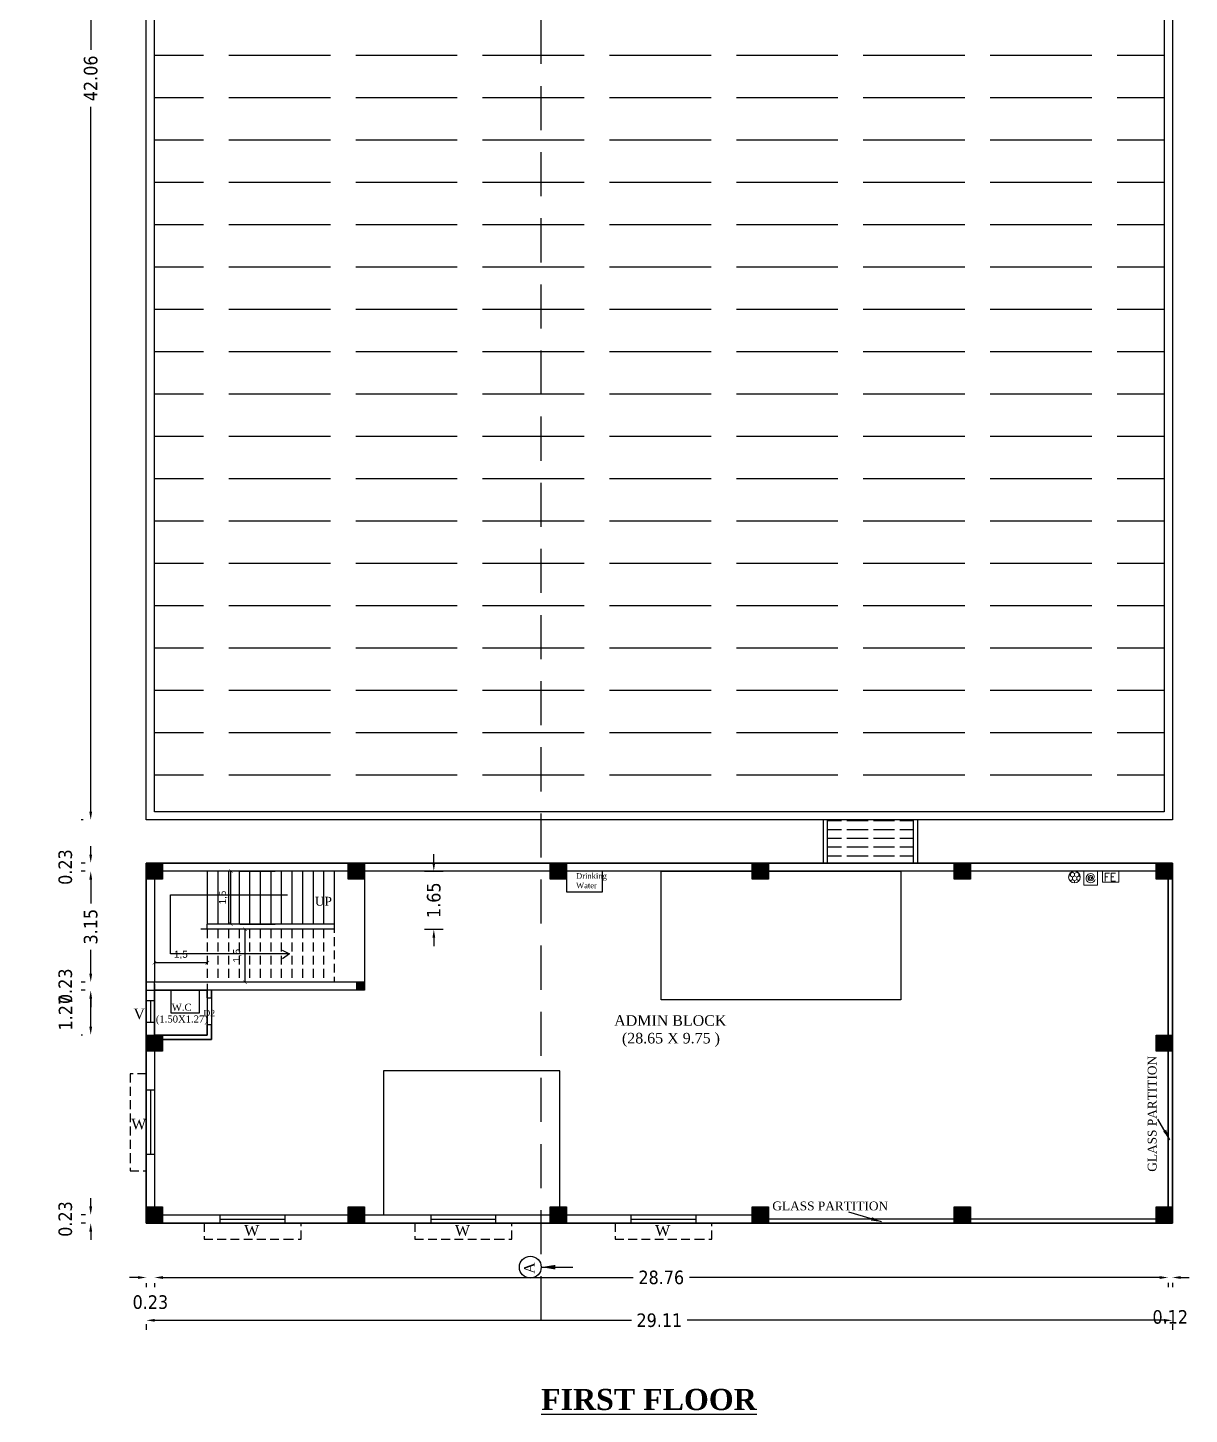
# Model space of a CAD drawing. Header units: metres. Extents: x 2063 to 2266, y 1708 to 2054.
# Drawn here: x 2177.32 to 2210.27, y 1794.07 to 1833.39 of the extents above; entities that cross this region are included whole.
import ezdxf

# ---------------------------------------------------------------- set-up
doc = ezdxf.new("R2010")
doc.units = ezdxf.units.M
doc.linetypes.add('HIDDEN', pattern=[0.375, 0.25, -0.125])
for name, color, linetype in [('BLK_1_COVERED_AREA', 140, 'Continuous'), ('BLK_1_FLR_0_WATER_CLOSET', 213, 'Continuous'), ('BLK_1_FLR_1_EXIT_WIDTH_DOOR', 2, 'Continuous'), ('BLK_1_FLR_1_REGULAR_ROOM_1', 4, 'Continuous'), ('BLK_1_FLR_1_ROOM_1_LIGHT_VENTILATION_1', 4, 'Continuous'), ('BLK_1_FLR_1_WASH', 60, 'Continuous'), ('TOILET_VENTILATION', 6, 'Continuous')]:
    doc.layers.add(name, color=color, linetype=linetype)
doc.layers.add('BLK_1_FLR_1_BLT_UP_AREA', color=45, linetype='Continuous', plot=False)
doc.styles.add('CODE', font='tahoma.ttf')
doc.styles.add('DIM', font='swissc.ttf')
doc.styles.add('ROMANS', font='times.ttf', dxfattribs={"height": 12})
doc.styles.add('Schedule', font='romans.shx')
doc.styles.get("Standard").update_dxf_attribs({"font": 'arial.ttf'})
doc.styles.add('TIMES NEW ROMAN', font='times.ttf')
doc.dimstyles.new('Din', dxfattribs={"dimscale": 0, "dimtxt": 0.25, "dimasz": 0.1, "dimexe": 0.15, "dimexo": 0.15, "dimgap": 0.03, "dimtad": 0, "dimzin": 0, "dimdsep": 46, "dimtxsty": 'DIM', "dimblk": 'ARCHTICK', "dimcen": 0.09, "dimdle": 0.15, "dimse1": 1, "dimse2": 1, "dimclrd": 256, "dimclre": 256, "dimclrt": 7, "dimadec": 0, "dimazin": 3, "dimtfac": 1, "dimtofl": 0, "dimtmove": 1, "dimatfit": 3, "dimfxl": 0, "dimtolj": 1, "dimtzin": 0, "dimarcsym": 0})
doc.dimstyles.new('ISO-25', dxfattribs={"dimtxt": 2.5, "dimasz": 2.5, "dimexe": 1.25, "dimexo": 0.625, "dimtad": 1, "dimtxsty": 'Standard', "dimcen": 2.5, "dimadec": 0, "dimazin": 0, "dimtfac": 1, "dimtmove": 0, "dimatfit": 3, "dimfxl": 0, "dimarcsym": 0})
doc.dimstyles.get("Standard").update_dxf_attribs({"dimtxt": 0.18, "dimasz": 0.18, "dimexe": 0.18, "dimexo": 0.0625, "dimgap": 0.09, "dimtad": 0, "dimtih": 1, "dimtoh": 1, "dimdec": 4, "dimzin": 0, "dimdsep": 46, "dimtxsty": 'Standard', "dimcen": 0.09, "dimadec": 0, "dimazin": 0, "dimtfac": 1, "dimtdec": 4, "dimtofl": 0, "dimtmove": 0, "dimatfit": 3, "dimfxl": 0, "dimtolj": 1, "dimtzin": 0, "dimarcsym": 0})

# ---------------------------------------------------------------- blocks, each defined once
blk = doc.blocks.new('_ArchTick')
at = {"color": 0, "linetype": 'ByBlock', "const_width": 0.15}
blk.add_lwpolyline([(-0.5, -0.5), (0.5, 0.5)], dxfattribs=at)
blk = doc.blocks.new('*D149')
at = {"color": 0, "lineweight": -2}
for p, q in [((2183.082, 1807.973), (2183.082, 1809.473)), ((2183.336, 1809.473), (2184.332, 1809.473)), ((2183.336, 1807.973), (2184.332, 1807.973))]:
    blk.add_line(p, q, dxfattribs=at)
at = {"layer": 'Defpoints', "color": 0}
for p in [(2182.711, 1809.473, 9.883), (2183.082, 1809.473), (2182.711, 1807.973, 9.883)]:
    blk.add_point(p, dxfattribs=at)
at = {"color": 0, "lineweight": -2, "xscale": 0.1, "yscale": 0.1, "zscale": 0.1}
for p, rotation in [((2183.082, 1809.473), 90), ((2183.082, 1807.973), 270)]:
    blk.add_blockref('_ArchTick', p, dxfattribs=dict(at, rotation=rotation))
at = {"color": 0, "insert": (2182.862, 1808.723), "char_height": 0.2, "attachment_point": 5, "rotation": 90}
blk.add_mtext('1,5', dxfattribs=at)
blk = doc.blocks.new('*D150')
at = {"color": 0, "lineweight": -2}
for p, q in [((2182.986, 1807.823), (2182.232, 1807.823)), ((2183.482, 1806.323), (2183.482, 1807.823)), ((2182.986, 1806.323), (2182.232, 1806.323))]:
    blk.add_line(p, q, dxfattribs=at)
at = {"layer": 'Defpoints', "color": 0}
for p in [(2183.482, 1807.823), (2183.611, 1807.823, 9.883), (2183.611, 1806.323, 9.883)]:
    blk.add_point(p, dxfattribs=at)
at = {"color": 0, "lineweight": -2, "xscale": 0.1, "yscale": 0.1, "zscale": 0.1}
for p, rotation in [((2183.482, 1807.823), 90), ((2183.482, 1806.323), 270)]:
    blk.add_blockref('_ArchTick', p, dxfattribs=dict(at, rotation=rotation))
at = {"color": 0, "insert": (2183.262, 1807.073), "char_height": 0.2, "attachment_point": 5, "rotation": 90}
blk.add_mtext('1,5', dxfattribs=at)
blk = doc.blocks.new('*D151')
at = {"color": 0, "lineweight": -2}
for p, q in [((2182.411, 1806.876), (2180.911, 1806.876)), ((2180.911, 1806.28), (2180.911, 1805.626)), ((2182.411, 1806.28), (2182.411, 1805.626))]:
    blk.add_line(p, q, dxfattribs=at)
at = {"layer": 'Defpoints', "color": 0}
for p in [(2180.911, 1806.905, 9.883), (2180.911, 1806.876), (2182.411, 1806.905, 9.883)]:
    blk.add_point(p, dxfattribs=at)
at = {"color": 0, "lineweight": -2, "xscale": 0.1, "yscale": 0.1, "zscale": 0.1, "rotation": 180}
blk.add_blockref('_ArchTick', (2180.911, 1806.876), dxfattribs=at)
at = {"color": 0, "lineweight": -2, "xscale": 0.1, "yscale": 0.1, "zscale": 0.1}
blk.add_blockref('_ArchTick', (2182.411, 1806.876), dxfattribs=at)
at = {"color": 0, "insert": (2181.661, 1807.096), "char_height": 0.2, "attachment_point": 5}
blk.add_mtext('1,5', dxfattribs=at)
blk = doc.blocks.new('A$C3F6E631D')
at = {"lineweight": 9}
for p, q in [((0, 0.885), (0.902, 0.885)), ((0, 0), (0, 0.885)), ((0.902, 0), (0, 0)), ((0.902, 0.885), (0.902, 0))]:
    blk.add_line(p, q, dxfattribs=at)
blk.add_circle((0.448, 0.466), 0.0817, dxfattribs=at)
for centre, radius, start, end in [((0.448, 0.447), 0.299, 321.4372, 253.2573), ((0.449, 0.447), 0.174, 329.12635, 222.29362), ((0.543, 0.517), 0.292, 219.90119, 298.52807), ((0.509, 0.459), 0.135, 195.99312, 311.1342)]:
    blk.add_arc(centre, radius, start, end, dxfattribs=at)
blk = doc.blocks.new('A$C453E5C48')
at = {"linetype": 'ByBlock', "lineweight": 9}
for p, q in [((0, 0.489), (0.639, 0.489)), ((0, 0.063), (0, 0.489)), ((0.639, 0.063), (0, 0.063)), ((0.639, 0.489), (0.639, 0.063))]:
    blk.add_line(p, q, dxfattribs=at)
at = {"lineweight": 9, "style": 'Schedule'}
blk.add_text('FE', height=0.3048, dxfattribs=at).set_placement((0.051, 0.103))
blk = doc.blocks.new('A$C57323508')
at = {"lineweight": 9}
for p, q in [((0, 0.372), (0.134, 0.372)), ((0.126, 0.097), (0.134, 0.097)), ((0.134, 0.647), (0.158, 0.647)), ((0.213, 0.509), (0.134, 0.647)), ((0.134, 0.372), (0.213, 0.509)), ((0.213, 0.234), (0.134, 0.372)), ((0.134, 0.097), (0.213, 0.234)), ((0.141, 0.084), (0.134, 0.097)), ((0.158, 0.647), (0.181, 0.687)), ((0.213, 0.509), (0.372, 0.509)), ((0.213, 0.234), (0.372, 0.234)), ((0.372, 0.509), (0.451, 0.647)), ((0.451, 0.372), (0.372, 0.509)), ((0.372, 0.234), (0.451, 0.372)), ((0.451, 0.097), (0.372, 0.234)), ((0.396, 0), (0.451, 0.097)), ((0.475, 0.647), (0.41, 0.759)), ((0.451, 0.372), (0.61, 0.372)), ((0.451, 0.097), (0.61, 0.097)), ((0.475, 0.647), (0.634, 0.647)), ((0.689, 0.509), (0.61, 0.647)), ((0.61, 0.372), (0.689, 0.509)), ((0.689, 0.234), (0.61, 0.372)), ((0.61, 0.097), (0.689, 0.234)), ((0.618, 0.084), (0.61, 0.097)), ((0.634, 0.647), (0.648, 0.671)), ((0.689, 0.509), (0.737, 0.509)), ((0.689, 0.234), (0.73, 0.234))]:
    blk.add_line(p, q, dxfattribs=at)
blk.add_circle((0.38, 0.38), 0.38, dxfattribs=at)
blk = doc.blocks.new('A$C4F610507')
blk.add_lwpolyline([(1.13, 0.03), (4.11, 0.03), (4.11, 1.74), (1.13, 1.74)], close=True)
blk = doc.blocks.new('*D88')
for p, q in [((2179.104, 1799.963), (2179.104, 1800.203)), ((2179.104, 1799.253), (2179.104, 1799.013))]:
    blk.add_line(p, q)
at = {"lineweight": -2}
for p, q in [((2178.958, 1799.723), (2178.836, 1799.723)), ((2178.958, 1799.493), (2178.836, 1799.493))]:
    blk.add_line(p, q, dxfattribs=at)
for points in [[(2179.064, 1799.963), (2179.144, 1799.963), (2179.104, 1799.723)], [(2179.064, 1799.253), (2179.144, 1799.253), (2179.104, 1799.493)]]:
    blk.add_solid(points)
at = {"layer": 'Defpoints', "color": 0}
for p in [(2179.104, 1799.723), (2181.141, 1799.723, -9.883), (2181.141, 1799.493, -9.883)]:
    blk.add_point(p, dxfattribs=at)
at = {"insert": (2178.384, 1799.608), "char_height": 0.384, "attachment_point": 5, "rotation": 90, "style": 'CODE'}
blk.add_mtext('\\A1;0.23', dxfattribs=at)
blk = doc.blocks.new('*D89')
at = {"lineweight": -2}
for p, q in [((2178.946, 1806.093), (2178.836, 1806.093)), ((2178.866, 1804.823), (2178.836, 1804.823))]:
    blk.add_line(p, q, dxfattribs=at)
blk.add_line((2179.104, 1805.063), (2179.104, 1805.853))
for points in [[(2179.064, 1805.853), (2179.144, 1805.853), (2179.104, 1806.093)], [(2179.064, 1805.063), (2179.144, 1805.063), (2179.104, 1804.823)]]:
    blk.add_solid(points)
at = {"layer": 'Defpoints', "color": 0}
for p in [(2179.104, 1806.093), (2180.911, 1806.093, -9.883), (2180.911, 1804.823, -36.409)]:
    blk.add_point(p, dxfattribs=at)
at = {"insert": (2178.388, 1805.458), "char_height": 0.384, "attachment_point": 5, "rotation": 90, "style": 'CODE'}
blk.add_mtext('\\A1;1.27', dxfattribs=at)
blk = doc.blocks.new('*D90')
for p, q in [((2179.104, 1806.563), (2179.104, 1806.803)), ((2179.104, 1805.853), (2179.104, 1805.613))]:
    blk.add_line(p, q)
at = {"lineweight": -2}
for p, q in [((2178.946, 1806.323), (2178.836, 1806.323)), ((2178.946, 1806.093), (2178.836, 1806.093))]:
    blk.add_line(p, q, dxfattribs=at)
for points in [[(2179.064, 1806.563), (2179.144, 1806.563), (2179.104, 1806.323)], [(2179.064, 1805.853), (2179.144, 1805.853), (2179.104, 1806.093)]]:
    blk.add_solid(points)
at = {"layer": 'Defpoints', "color": 0}
for p in [(2179.104, 1806.323), (2180.911, 1806.323, -9.883), (2180.911, 1806.093, -9.883)]:
    blk.add_point(p, dxfattribs=at)
at = {"insert": (2178.384, 1806.208), "char_height": 0.384, "attachment_point": 5, "rotation": 90, "style": 'CODE'}
blk.add_mtext('\\A1;0.23', dxfattribs=at)
blk = doc.blocks.new('*D91')
at = {"lineweight": -2}
for p, q in [((2178.946, 1809.473), (2178.836, 1809.473)), ((2178.946, 1806.323), (2178.836, 1806.323))]:
    blk.add_line(p, q, dxfattribs=at)
for p, q in [((2179.104, 1809.233), (2179.104, 1808.552)), ((2179.104, 1806.563), (2179.104, 1807.244))]:
    blk.add_line(p, q)
for points in [[(2179.064, 1809.233), (2179.144, 1809.233), (2179.104, 1809.473)], [(2179.064, 1806.563), (2179.144, 1806.563), (2179.104, 1806.323)]]:
    blk.add_solid(points)
at = {"layer": 'Defpoints', "color": 0}
for p in [(2179.104, 1809.473), (2180.911, 1809.473, -9.883), (2180.911, 1806.323, -9.883)]:
    blk.add_point(p, dxfattribs=at)
at = {"insert": (2179.104, 1807.898), "char_height": 0.384, "attachment_point": 5, "rotation": 90, "style": 'CODE'}
blk.add_mtext('\\A1;3.15', dxfattribs=at)
blk = doc.blocks.new('*D92')
for p, q in [((2179.104, 1809.943), (2179.104, 1810.183)), ((2179.104, 1809.233), (2179.104, 1808.993))]:
    blk.add_line(p, q)
at = {"lineweight": -2}
for p, q in [((2178.946, 1809.703), (2178.836, 1809.703)), ((2178.946, 1809.473), (2178.836, 1809.473))]:
    blk.add_line(p, q, dxfattribs=at)
for points in [[(2179.064, 1809.943), (2179.144, 1809.943), (2179.104, 1809.703)], [(2179.064, 1809.233), (2179.144, 1809.233), (2179.104, 1809.473)]]:
    blk.add_solid(points)
at = {"layer": 'Defpoints', "color": 0}
for p in [(2179.104, 1809.703), (2180.911, 1809.703, -9.883), (2180.911, 1809.473, -9.883)]:
    blk.add_point(p, dxfattribs=at)
at = {"insert": (2178.384, 1809.588), "char_height": 0.384, "attachment_point": 5, "rotation": 90, "style": 'CODE'}
blk.add_mtext('\\A1;0.23', dxfattribs=at)
blk = doc.blocks.new('*D93')
at = {"lineweight": -2}
for p, q in [((2178.886, 1852.983), (2178.836, 1852.983)), ((2178.892, 1810.923), (2178.836, 1810.923))]:
    blk.add_line(p, q, dxfattribs=at)
for p, q in [((2179.104, 1852.743), (2179.104, 1832.764)), ((2179.104, 1811.163), (2179.104, 1831.142))]:
    blk.add_line(p, q)
for points in [[(2179.064, 1852.743), (2179.144, 1852.743), (2179.104, 1852.983)], [(2179.064, 1811.163), (2179.144, 1811.163), (2179.104, 1810.923)]]:
    blk.add_solid(points)
at = {"layer": 'Defpoints', "color": 0}
for p in [(2179.104, 1852.983), (2180.681, 1852.983, -19.765), (2180.911, 1810.923, -19.765)]:
    blk.add_point(p, dxfattribs=at)
at = {"insert": (2179.104, 1831.953), "char_height": 0.384, "attachment_point": 5, "rotation": 90, "style": 'CODE'}
blk.add_mtext('\\A1;42.06', dxfattribs=at)
blk = doc.blocks.new('*D95')
for p, q in [((2180.441, 1797.949), (2180.201, 1797.949)), ((2181.151, 1797.949), (2181.391, 1797.949))]:
    blk.add_line(p, q)
at = {"lineweight": -2}
for p, q in [((2180.681, 1797.789), (2180.681, 1797.68)), ((2180.911, 1797.789), (2180.911, 1797.68))]:
    blk.add_line(p, q, dxfattribs=at)
for points in [[(2180.441, 1797.989), (2180.441, 1797.909), (2180.681, 1797.949)], [(2181.151, 1797.989), (2181.151, 1797.909), (2180.911, 1797.949)]]:
    blk.add_solid(points)
at = {"layer": 'Defpoints', "color": 0}
for p in [(2180.681, 1799.723, -9.883), (2180.911, 1799.723, -9.883), (2180.911, 1797.949)]:
    blk.add_point(p, dxfattribs=at)
at = {"insert": (2180.796, 1797.249), "char_height": 0.384, "attachment_point": 5, "style": 'CODE'}
blk.add_mtext('\\A1;0.23', dxfattribs=at)
blk = doc.blocks.new('*D96')
at = {"lineweight": -2}
for p, q in [((2180.911, 1797.789), (2180.911, 1797.68)), ((2209.671, 1797.8), (2209.671, 1797.68))]:
    blk.add_line(p, q, dxfattribs=at)
for p, q in [((2181.151, 1797.949), (2194.49, 1797.949)), ((2209.431, 1797.949), (2196.093, 1797.949))]:
    blk.add_line(p, q)
for points in [[(2181.151, 1797.989), (2181.151, 1797.909), (2180.911, 1797.949)], [(2209.431, 1797.989), (2209.431, 1797.909), (2209.671, 1797.949)]]:
    blk.add_solid(points)
at = {"layer": 'Defpoints', "color": 0}
for p in [(2209.671, 1799.953, -9.883), (2180.911, 1799.723, -9.883), (2209.671, 1797.949)]:
    blk.add_point(p, dxfattribs=at)
at = {"insert": (2195.291, 1797.949), "char_height": 0.384, "attachment_point": 5, "style": 'CODE'}
blk.add_mtext('\\A1;28.76', dxfattribs=at)
blk = doc.blocks.new('*D97')
for p, q in [((2209.431, 1797.949), (2209.191, 1797.949)), ((2210.031, 1797.949), (2210.271, 1797.949))]:
    blk.add_line(p, q)
at = {"lineweight": -2}
for p, q in [((2209.671, 1797.8), (2209.671, 1797.68)), ((2209.791, 1797.8), (2209.791, 1797.68))]:
    blk.add_line(p, q, dxfattribs=at)
for points in [[(2209.431, 1797.989), (2209.431, 1797.909), (2209.671, 1797.949)], [(2210.031, 1797.989), (2210.031, 1797.909), (2209.791, 1797.949)]]:
    blk.add_solid(points)
at = {"layer": 'Defpoints', "color": 0}
for p in [(2209.671, 1799.953, -9.883), (2209.791, 1799.953, -9.883), (2209.791, 1797.949)]:
    blk.add_point(p, dxfattribs=at)
at = {"insert": (2209.731, 1796.828), "char_height": 0.384, "attachment_point": 5, "style": 'CODE'}
blk.add_mtext('\\A1;0.12', dxfattribs=at)
blk = doc.blocks.new('*D98')
at = {"lineweight": -2}
for p, q in [((2180.681, 1796.624), (2180.681, 1796.466)), ((2209.791, 1796.624), (2209.791, 1796.466))]:
    blk.add_line(p, q, dxfattribs=at)
for p, q in [((2180.921, 1796.735), (2194.447, 1796.735)), ((2209.551, 1796.735), (2196.026, 1796.735))]:
    blk.add_line(p, q)
for points in [[(2180.921, 1796.775), (2180.921, 1796.695), (2180.681, 1796.735)], [(2209.551, 1796.775), (2209.551, 1796.695), (2209.791, 1796.735)]]:
    blk.add_solid(points)
at = {"layer": 'Defpoints', "color": 0}
for p in [(2180.681, 1799.493, -9.883), (2209.791, 1799.493, -9.883), (2209.791, 1796.735)]:
    blk.add_point(p, dxfattribs=at)
at = {"insert": (2195.236, 1796.735), "char_height": 0.384, "attachment_point": 5, "style": 'CODE'}
blk.add_mtext('\\A1;29.11', dxfattribs=at)
blk = doc.blocks.new('*D274')
at = {"layer": 'BLK_1_FLR_1_EXIT_WIDTH_DOOR'}
for p, q in [((2188.838, 1809.713), (2188.838, 1809.953)), ((2188.838, 1807.583), (2188.838, 1807.343))]:
    blk.add_line(p, q, dxfattribs=at)
at = {"layer": 'BLK_1_FLR_1_EXIT_WIDTH_DOOR', "lineweight": -2}
for p, q in [((2188.569, 1809.473), (2189.107, 1809.473)), ((2188.569, 1807.823), (2189.107, 1807.823))]:
    blk.add_line(p, q, dxfattribs=at)
at = {"layer": 'BLK_1_FLR_1_EXIT_WIDTH_DOOR'}
for points in [[(2188.798, 1809.713), (2188.878, 1809.713), (2188.838, 1809.473)], [(2188.798, 1807.583), (2188.878, 1807.583), (2188.838, 1807.823)]]:
    blk.add_solid(points, dxfattribs=at)
at = {"layer": 'Defpoints', "color": 0}
for p in [(2186.011, 1809.473), (2188.838, 1809.473), (2186.011, 1807.823)]:
    blk.add_point(p, dxfattribs=at)
at = {"layer": 'BLK_1_FLR_1_EXIT_WIDTH_DOOR', "insert": (2188.838, 1808.648), "char_height": 0.384, "attachment_point": 5, "rotation": 90, "style": 'CODE'}
blk.add_mtext('\\A1;1.65', dxfattribs=at)

msp = doc.modelspace()

# ---------------------------------------------------------------- hatches: boundary and pattern name
h = msp.add_hatch()
h.set_pattern_fill('ACAD_ISO02W100', color=256, scale=0.24, angle=180)
h.set_pattern_definition([(180, (-2609.2978, -754.6024), (-7e-11, -1.2), [2.88, -0.72])])
h.paths.add_polyline_path([(2180.911, 1811.153), (2209.561, 1811.153), (2209.561, 1852.753), (2180.911, 1852.753)])
h = msp.add_hatch()
h.set_pattern_fill('ACAD_ISO02W100', color=256, scale=0.05, angle=180)
h.set_pattern_definition([(180, (-2590.5911, -754.60238), (-1e-11, -0.25), [0.6, -0.15])])
h.paths.add_polyline_path([(2202.441, 1810.923), (2200.001, 1810.923), (2200.001, 1809.703), (2202.441, 1809.703)])
h = msp.add_hatch(color=256)
h.dxf.hatch_style = 1
h.paths.add_polyline_path([(2181.141, 1809.243), (2181.141, 1809.703), (2180.681, 1809.703), (2180.681, 1809.243)])
h = msp.add_hatch(color=256)
h.dxf.hatch_style = 1
h.paths.add_polyline_path([(2186.872, 1809.243), (2186.872, 1809.703), (2186.412, 1809.703), (2186.412, 1809.243)])
h = msp.add_hatch(color=256)
h.dxf.hatch_style = 1
h.paths.add_polyline_path([(2192.603, 1809.243), (2192.603, 1809.703), (2192.143, 1809.703), (2192.143, 1809.243)])
h = msp.add_hatch(color=256)
h.dxf.hatch_style = 1
h.paths.add_polyline_path([(2198.334, 1809.243), (2198.334, 1809.703), (2197.874, 1809.703), (2197.874, 1809.243)])
h = msp.add_hatch(color=256)
h.dxf.hatch_style = 1
h.paths.add_polyline_path([(2204.065, 1809.243), (2204.065, 1809.703), (2203.605, 1809.703), (2203.605, 1809.243)])
h = msp.add_hatch(color=256)
h.dxf.hatch_style = 1
h.paths.add_polyline_path([(2209.791, 1809.243), (2209.791, 1809.703), (2209.331, 1809.703), (2209.331, 1809.243)])
at = {"linetype": 'HIDDEN'}
h = msp.add_hatch(color=256, dxfattribs=at)
h.dxf.hatch_style = 1
h.paths.add_polyline_path([(2186.872, 1806.323), (2186.642, 1806.323), (2186.642, 1806.093), (2186.872, 1806.093)])
h = msp.add_hatch(color=256)
h.dxf.hatch_style = 1
h.paths.add_polyline_path([(2181.141, 1804.363), (2181.141, 1804.823), (2180.681, 1804.823), (2180.681, 1804.363)])
h = msp.add_hatch(color=256)
h.dxf.hatch_style = 1
h.paths.add_polyline_path([(2209.791, 1804.363), (2209.791, 1804.823), (2209.331, 1804.823), (2209.331, 1804.363)])
h = msp.add_hatch(color=256)
h.dxf.hatch_style = 1
h.paths.add_polyline_path([(2181.141, 1799.493), (2181.141, 1799.953), (2180.681, 1799.953), (2180.681, 1799.493)])
h = msp.add_hatch(color=256)
h.dxf.hatch_style = 1
h.paths.add_polyline_path([(2186.872, 1799.493), (2186.872, 1799.953), (2186.412, 1799.953), (2186.412, 1799.493)])
h = msp.add_hatch(color=256)
h.dxf.hatch_style = 1
h.paths.add_polyline_path([(2192.603, 1799.493), (2192.603, 1799.953), (2192.143, 1799.953), (2192.143, 1799.493)])
h = msp.add_hatch(color=256)
h.dxf.hatch_style = 1
h.paths.add_polyline_path([(2198.334, 1799.493), (2198.334, 1799.953), (2197.874, 1799.953), (2197.874, 1799.493)])
h = msp.add_hatch(color=256)
h.dxf.hatch_style = 1
h.paths.add_polyline_path([(2204.065, 1799.493), (2204.065, 1799.953), (2203.605, 1799.953), (2203.605, 1799.493)])
h = msp.add_hatch(color=256)
h.dxf.hatch_style = 1
h.paths.add_polyline_path([(2209.791, 1799.493), (2209.791, 1799.953), (2209.331, 1799.953), (2209.331, 1799.493)])

# ---------------------------------------------------------------- linework, layer by layer
at = {"linetype": 'HIDDEN', "ltscale": 5}
msp.add_line((2191.886, 1796.735, 9.883), (2191.886, 1856.255, -19.402), dxfattribs=at)
for p, q in [((2199.881, 1810.923, -19.765), (2199.881, 1809.703, -19.765)), ((2200.001, 1810.923, -19.765), (2200.001, 1809.703, -19.765)), ((2202.441, 1810.923, -19.765), (2202.441, 1809.703, -19.765)), ((2202.561, 1810.923, -19.765), (2202.561, 1809.703, -19.765)), ((2209.671, 1809.473), (2180.911, 1809.473)), ((2180.911, 1809.473), (2180.911, 1806.323)), ((2182.411, 1809.473), (2182.411, 1807.973)), ((2182.711, 1809.473), (2182.711, 1807.973)), ((2183.011, 1809.473), (2183.011, 1807.973)), ((2183.311, 1809.473), (2183.311, 1807.973)), ((2183.611, 1809.473), (2183.611, 1807.973)), ((2183.911, 1809.473), (2183.911, 1807.973)), ((2184.211, 1809.473), (2184.211, 1807.973)), ((2184.511, 1809.473), (2184.511, 1807.973)), ((2184.811, 1809.473), (2184.811, 1807.973)), ((2185.111, 1809.473), (2185.111, 1807.973)), ((2185.411, 1809.473), (2185.411, 1807.973)), ((2185.711, 1809.473), (2185.711, 1807.973)), ((2186.011, 1809.473), (2186.011, 1807.973)), ((2209.671, 1809.473), (2209.671, 1799.613)), ((2186.011, 1807.973), (2182.411, 1807.973)), ((2182.411, 1807.823), (2182.411, 1807.973)), ((2186.011, 1807.823), (2182.411, 1807.823)), ((2186.872, 1806.323), (2180.911, 1806.323)), ((2186.872, 1806.093), (2180.911, 1806.093)), ((2180.911, 1806.093), (2180.911, 1799.723)), ((2182.411, 1805.883, -4.386), (2182.411, 1806.093)), ((2182.411, 1805.883, -7.56), (2182.531, 1805.883, -7.56)), ((2182.531, 1805.883, -2.726), (2182.531, 1806.093)), ((2180.796, 1805.803), (2180.796, 1805.193)), ((2182.411, 1804.823, -26.527), (2182.411, 1805.123, -20.264)), ((2182.411, 1805.123, -7.56), (2182.531, 1805.123, -7.56)), ((2182.531, 1804.703, -18.043), (2182.531, 1805.123, -12.593)), ((2180.911, 1804.823, -26.527), (2182.411, 1804.823, -26.527)), ((2180.911, 1804.703, -26.527), (2182.531, 1804.703, -26.527)), ((2180.796, 1803.267), (2180.796, 1801.437)), ((2180.911, 1799.723), (2198.324, 1799.723)), ((2182.78, 1799.608), (2184.61, 1799.608)), ((2188.759, 1799.608), (2190.589, 1799.608)), ((2194.44, 1799.608), (2196.27, 1799.608)), ((2198.334, 1799.613), (2209.671, 1799.613))]:
    msp.add_line(p, q)
at = {"linetype": 'HIDDEN'}
for p, q in [((2182.411, 1807.823), (2182.411, 1806.323)), ((2182.711, 1807.823), (2182.711, 1806.323)), ((2183.011, 1807.823), (2183.011, 1806.323)), ((2183.311, 1807.823), (2183.311, 1806.323)), ((2183.611, 1807.823), (2183.611, 1806.323)), ((2183.911, 1807.823), (2183.911, 1806.323)), ((2184.211, 1807.823), (2184.211, 1806.323)), ((2184.511, 1807.823), (2184.511, 1806.323)), ((2184.811, 1807.823), (2184.811, 1806.323)), ((2185.111, 1807.823), (2185.111, 1806.323)), ((2185.411, 1807.823), (2185.411, 1806.323)), ((2185.711, 1807.823), (2185.711, 1806.323)), ((2186.011, 1807.973), (2186.011, 1806.323)), ((2186.642, 1806.323, -16.644), (2186.642, 1806.093, -16.644)), ((2186.872, 1806.323, -16.644), (2186.872, 1806.093, -16.644))]:
    msp.add_line(p, q, dxfattribs=at)
for points, elevation in [([(2180.681, 1810.923), (2180.681, 1852.983), (2209.791, 1852.983), (2209.791, 1810.923)], -9.883), ([(2180.911, 1811.153), (2180.911, 1852.753), (2209.561, 1852.753), (2209.561, 1811.153)], -9.883), ([(2186.412, 1809.243), (2186.412, 1809.703), (2186.872, 1809.703), (2186.872, 1809.243)], -16.644), ([(2186.412, 1809.243), (2186.412, 1809.703), (2186.872, 1809.703), (2186.872, 1809.243)], -16.644), ([(2186.412, 1809.703), (2186.872, 1809.703), (2186.872, 1809.243), (2186.412, 1809.243)], -16.644), ([(2192.143, 1809.243), (2192.143, 1809.703), (2192.603, 1809.703), (2192.603, 1809.243)], -6.762), ([(2192.143, 1809.243), (2192.143, 1809.703), (2192.603, 1809.703), (2192.603, 1809.243)], -6.762), ([(2192.143, 1809.703), (2192.603, 1809.703), (2192.603, 1809.243), (2192.143, 1809.243)], -6.762), ([(2180.681, 1804.363), (2180.681, 1804.823), (2181.141, 1804.823), (2181.141, 1804.363)], -26.527), ([(2180.681, 1804.363), (2180.681, 1804.823), (2181.141, 1804.823), (2181.141, 1804.363)], -26.527), ([(2180.681, 1804.823), (2181.141, 1804.823), (2181.141, 1804.363), (2180.681, 1804.363)], -26.527), ([(2186.412, 1799.493), (2186.412, 1799.953), (2186.872, 1799.953), (2186.872, 1799.493)], -16.644), ([(2186.412, 1799.493), (2186.412, 1799.953), (2186.872, 1799.953), (2186.872, 1799.493)], -16.644), ([(2186.412, 1799.953), (2186.872, 1799.953), (2186.872, 1799.493), (2186.412, 1799.493)], -16.644), ([(2192.143, 1799.493), (2192.143, 1799.953), (2192.603, 1799.953), (2192.603, 1799.493)], -6.762), ([(2192.143, 1799.493), (2192.143, 1799.953), (2192.603, 1799.953), (2192.603, 1799.493)], -6.762), ([(2192.143, 1799.953), (2192.603, 1799.953), (2192.603, 1799.493), (2192.143, 1799.493)], -6.762)]:
    msp.add_lwpolyline(points, close=True, dxfattribs=dict(elevation=elevation))
for points in [[(2180.681, 1809.243), (2180.681, 1809.703), (2181.141, 1809.703), (2181.141, 1809.243)], [(2180.681, 1809.243), (2180.681, 1809.703), (2181.141, 1809.703), (2181.141, 1809.243)], [(2180.681, 1809.703), (2181.141, 1809.703), (2181.141, 1809.243), (2180.681, 1809.243)], [(2197.874, 1809.243), (2197.874, 1809.703), (2198.334, 1809.703), (2198.334, 1809.243)], [(2197.874, 1809.243), (2197.874, 1809.703), (2198.334, 1809.703), (2198.334, 1809.243)], [(2197.874, 1809.703), (2198.334, 1809.703), (2198.334, 1809.243), (2197.874, 1809.243)], [(2203.605, 1809.243), (2203.605, 1809.703), (2204.065, 1809.703), (2204.065, 1809.243)], [(2203.605, 1809.243), (2203.605, 1809.703), (2204.065, 1809.703), (2204.065, 1809.243)], [(2203.605, 1809.703), (2204.065, 1809.703), (2204.065, 1809.243), (2203.605, 1809.243)], [(2209.331, 1809.243), (2209.331, 1809.703), (2209.791, 1809.703), (2209.791, 1809.243)], [(2209.331, 1809.243), (2209.331, 1809.703), (2209.791, 1809.703), (2209.791, 1809.243)], [(2209.331, 1809.703), (2209.791, 1809.703), (2209.791, 1809.243), (2209.331, 1809.243)], [(2180.911, 1806.323), (2180.681, 1806.323), (2180.681, 1806.093), (2180.911, 1806.093)], [(2209.331, 1804.363), (2209.331, 1804.823), (2209.791, 1804.823), (2209.791, 1804.363)], [(2209.331, 1804.363), (2209.331, 1804.823), (2209.791, 1804.823), (2209.791, 1804.363)], [(2209.331, 1804.823), (2209.791, 1804.823), (2209.791, 1804.363), (2209.331, 1804.363)], [(2180.911, 1801.437), (2180.681, 1801.437), (2180.681, 1803.267), (2180.911, 1803.267)], [(2180.681, 1799.493), (2180.681, 1799.953), (2181.141, 1799.953), (2181.141, 1799.493)], [(2180.681, 1799.493), (2180.681, 1799.953), (2181.141, 1799.953), (2181.141, 1799.493)], [(2180.681, 1799.953), (2181.141, 1799.953), (2181.141, 1799.493), (2180.681, 1799.493)], [(2197.874, 1799.493), (2197.874, 1799.953), (2198.334, 1799.953), (2198.334, 1799.493)], [(2197.874, 1799.493), (2197.874, 1799.953), (2198.334, 1799.953), (2198.334, 1799.493)], [(2197.874, 1799.953), (2198.334, 1799.953), (2198.334, 1799.493), (2197.874, 1799.493)], [(2203.605, 1799.493), (2203.605, 1799.953), (2204.065, 1799.953), (2204.065, 1799.493)], [(2203.605, 1799.493), (2203.605, 1799.953), (2204.065, 1799.953), (2204.065, 1799.493)], [(2203.605, 1799.953), (2204.065, 1799.953), (2204.065, 1799.493), (2203.605, 1799.493)], [(2209.331, 1799.493), (2209.331, 1799.953), (2209.791, 1799.953), (2209.791, 1799.493)], [(2209.331, 1799.493), (2209.331, 1799.953), (2209.791, 1799.953), (2209.791, 1799.493)], [(2209.331, 1799.953), (2209.791, 1799.953), (2209.791, 1799.493), (2209.331, 1799.493)], [(2184.61, 1799.723), (2184.61, 1799.493), (2182.78, 1799.493), (2182.78, 1799.723)], [(2190.589, 1799.723), (2190.589, 1799.493), (2188.759, 1799.493), (2188.759, 1799.723)], [(2196.27, 1799.723), (2196.27, 1799.493), (2194.44, 1799.493), (2194.44, 1799.723)]]:
    msp.add_lwpolyline(points, close=True)
at = {"elevation": -9.883}
for points in [[(2184.741, 1807.126), (2181.371, 1807.126), (2181.371, 1808.801), (2184.683, 1808.801)], [(2184.534, 1807.235), (2184.741, 1807.126), (2184.548, 1806.985)]]:
    msp.add_lwpolyline(points, dxfattribs=at)
for points in [[(2180.681, 1805.803), (2180.911, 1805.803)], [(2180.681, 1805.193), (2180.911, 1805.193)], [(2209.331, 1799.723), (2209.561, 1799.723), (2209.561, 1799.953)], [(2203.605, 1799.723), (2204.065, 1799.723)]]:
    msp.add_lwpolyline(points)
at = {"linetype": 'HIDDEN'}
for points in [[(2180.681, 1803.267), (2180.681, 1803.727), (2180.221, 1803.727), (2180.221, 1801.437), (2180.221, 1800.977), (2180.681, 1800.977), (2180.681, 1801.437)], [(2182.78, 1799.493), (2182.32, 1799.493), (2182.32, 1799.033), (2184.61, 1799.033), (2185.07, 1799.033), (2185.07, 1799.493), (2184.61, 1799.493)], [(2188.759, 1799.493), (2188.299, 1799.493), (2188.299, 1799.033), (2190.589, 1799.033), (2191.049, 1799.033), (2191.049, 1799.493), (2190.589, 1799.493)], [(2194.44, 1799.493), (2193.98, 1799.493), (2193.98, 1799.033), (2196.27, 1799.033), (2196.73, 1799.033), (2196.73, 1799.493), (2196.27, 1799.493)]]:
    msp.add_lwpolyline(points, dxfattribs=at)
msp.add_circle((2191.576, 1798.242, -19.765), 0.309)
at = {"layer": 'BLK_1_COVERED_AREA', "color": 140, "ltscale": 0.3}
msp.add_lwpolyline([(2180.681, 1809.703), (2209.791, 1809.703), (2209.791, 1799.493), (2180.681, 1799.493)], close=True, dxfattribs=at)
at = {"layer": 'BLK_1_FLR_0_WATER_CLOSET', "color": 213}
msp.add_lwpolyline([(2180.911, 1806.093), (2182.411, 1806.093), (2182.411, 1804.823), (2180.911, 1804.823)], close=True, dxfattribs=at)
at = {"layer": 'BLK_1_FLR_1_BLT_UP_AREA', "color": 45, "lineweight": -2}
msp.add_lwpolyline([(2180.681, 1809.703), (2180.681, 1799.493), (2209.791, 1799.493), (2209.791, 1809.703)], close=True, dxfattribs=at)
at = {"layer": 'BLK_1_FLR_1_REGULAR_ROOM_1', "color": 4, "elevation": -26.527}
msp.add_lwpolyline([(2180.911, 1804.703), (2180.911, 1799.723), (2198.334, 1799.723), (2198.334, 1799.613), (2209.671, 1799.613), (2209.671, 1809.473), (2186.872, 1809.473), (2186.872, 1806.093), (2182.531, 1806.093), (2182.531, 1804.703)], close=True, dxfattribs=at)
at = {"layer": 'BLK_1_FLR_1_ROOM_1_LIGHT_VENTILATION_1', "color": 4}
for points in [[(2195.291, 1809.473), (2202.092, 1809.473), (2202.092, 1805.827), (2195.291, 1805.827)], [(2187.414, 1799.723), (2192.416, 1799.723), (2192.416, 1803.814), (2187.414, 1803.814)]]:
    msp.add_lwpolyline(points, close=True, dxfattribs=at)
at = {"layer": 'BLK_1_FLR_1_WASH', "color": 60}
msp.add_lwpolyline([(2181.386, 1806.093), (2182.179, 1806.093), (2182.179, 1805.443), (2181.386, 1805.443)], close=True, dxfattribs=at)
at = {"layer": 'TOILET_VENTILATION', "color": 6}
msp.add_lwpolyline([(2180.911, 1806.093), (2182.411, 1806.093), (2182.411, 1804.823), (2180.911, 1804.823)], close=True, dxfattribs=at)

# ---------------------------------------------------------------- block references
at = {"xscale": 0.3407394036792299, "yscale": 0.3407394036792299, "zscale": 0.3407394036792299}
msp.add_blockref('A$C4F610507', (2192.219, 1808.879, -6.762), dxfattribs=at)
at = {"linetype": 'ByBlock', "xscale": 0.4365898430670219, "yscale": 0.4365898430670219, "zscale": 0.4365898430670219, "rotation": 90}
for name, p in [('A$C57323508', (2207.18, 1809.138)), ('A$C3F6E631D', (2207.67, 1809.079, -0.091))]:
    msp.add_blockref(name, p, dxfattribs=at)
at = {"linetype": 'ByBlock', "xscale": 0.7276497384450366, "yscale": 0.7276497384450366, "zscale": 0.7276497384450366}
msp.add_blockref('A$C453E5C48', (2207.807, 1809.117), dxfattribs=at)

# ---------------------------------------------------------------- texts
at = {"attachment_point": 1, "style": 'TIMES NEW ROMAN'}
for s, width, gutter_width, heights, insert, char_height in [('Drinking \\PWater', 0.3189, 1.496, [0], (2192.873, 1809.416, -6.762), 0.1604), ('UP', 0.50877, 1, [0], (2185.464, 1808.744), 0.25), ('V', 0.55777, 1, [0], (2180.317, 1805.576, -9.883), 0.3), ('{\\W8.108981; }W.C\\P{\\W2.122653; }(1.50X1.27)', 1.73275, 1, [0.688], (2180.791, 1805.713, -9.883), 0.2), ('D2', 0.50877, 1, [0], (2182.3, 1805.538, -17.442), 0.18), ('{\\W5.156905; }ADMIN BLOCK\\P{\\W7.101241; }(28.65 X 9.75 )', 4.25552, 1, [0], (2193.37, 1805.387, -9.883), 0.3), ('W', 0.55777, 1, [0], (2180.254, 1802.451, 26.527), 0.3), ('{\\W1.881942; }GLASS PARTITION', 3.53877, 1, [0], (2198.265, 1800.104, -9.883), 0.25), ('W', 0.55777, 1, [0], (2183.457, 1799.435, 26.527), 0.3), ('W', 0.55777, 1, [0], (2189.436, 1799.435, 26.527), 0.3), ('W', 0.55777, 1, [0], (2195.117, 1799.435, 26.527), 0.3), ('{\\fTimes New Roman|b1|i0|c0|p18;\\W1.97931;\\L \\W1;FIRST FLOOR}', 6.86047, 1, [0], (2191.433, 1794.791), 0.6)]:
    msp.add_mtext_dynamic_manual_height_columns(s, width=width, gutter_width=gutter_width, heights=heights, dxfattribs=dict(at, insert=insert, char_height=char_height))
at = {"rotation": 90}
for s, width, insert, char_height, attachment_point, style in [('{\\W1.881942; }GLASS PARTITION', 3.53877, (2209.092, 1800.771, -9.883), 0.25, 1, 'TIMES NEW ROMAN'), ('A', 0.26523, (2191.401, 1798.381, -19.765), 0.3, 3, 'ROMANS')]:
    msp.add_mtext_dynamic_manual_height_columns(s, width=width, gutter_width=1, heights=[0], dxfattribs=dict(at, insert=insert, char_height=char_height, attachment_point=attachment_point, style=style))

# ---------------------------------------------------------------- dimensions: what is measured, and where the dimension line sits
for base, p1, p2, angle, picture, middle in [((2179.104, 1852.983, 9.883), (2180.911, 1810.923, -9.883), (2180.681, 1852.983, -9.883), 270, '*D93', (2179.104, 1831.953, 9.883)), ((2179.104, 1809.703, 9.883), (2180.911, 1809.473), (2180.911, 1809.703), 270, '*D92', (2178.384, 1809.588, 9.883)), ((2179.104, 1809.473, 9.883), (2180.911, 1806.323), (2180.911, 1809.473), 270, '*D91', (2179.104, 1807.898, 9.883)), ((2179.104, 1806.323, 9.883), (2180.911, 1806.093), (2180.911, 1806.323), 270, '*D90', (2178.384, 1806.208, 9.883)), ((2179.104, 1806.093, 9.883), (2180.911, 1804.823, -26.527), (2180.911, 1806.093), 270, '*D89', (2178.388, 1805.458, 9.883)), ((2209.671, 1797.949, 9.883), (2180.911, 1799.723), (2209.671, 1799.953), 180, '*D96', (2195.291, 1797.949, 9.883)), ((2209.791, 1797.949, 9.883), (2209.671, 1799.953), (2209.791, 1799.953), 180, '*D97', (2209.731, 1796.828, 9.883))]:
    dim = msp.add_linear_dim(base=base, p1=p1, p2=p2, angle=angle, dimstyle='Din', override={"dimscale": 0.096, "dimtxt": 4, "dimasz": 2.5, "dimexe": 2.8, "dimgap": 1.75, "dimpost": '\\X', "dimtxsty": 'CODE', "dimsah": 1, "dimdle": 2.8, "dimse1": 0, "dimse2": 0, "dimclrt": 256, "dimtmove": 2, "dimfxl": 2.8, "dimfxlon": 1, "dimtfillclr": 2, "dimlwd": 65535})
    dim.commit()
    dim.dimension.update_dxf_attribs({"geometry": picture, "text_midpoint": middle})
for base, p1, p2, angle, dimstyle, override, picture, middle in [((2183.082, 1809.473, -9.883), (2182.711, 1807.973), (2182.711, 1809.473), 90, 'ISO-25', {"dimtxt": 0.2, "dimasz": 0.1, "dimgap": 0.1, "dimblk1": 'ArchTick', "dimblk2": 'ArchTick', "dimsah": 1, "dimsd1": 0, "dimsd2": 0}, '*D149', (2183.082, 1808.723, -9.883)), ((2183.482, 1807.823, -9.883), (2183.611, 1806.323), (2183.611, 1807.823), 90, 'ISO-25', {"dimtxt": 0.2, "dimasz": 0.1, "dimgap": 0.1, "dimblk1": 'ArchTick', "dimblk2": 'ArchTick', "dimsah": 1, "dimsd1": 0, "dimsd2": 0}, '*D150', (2183.482, 1807.073, -9.883)), ((2180.911, 1797.949, 9.883), (2180.681, 1799.723), (2180.911, 1799.723), 0, 'Din', {"dimscale": 0.096, "dimtxt": 4, "dimasz": 2.5, "dimexe": 2.8, "dimgap": 1.75, "dimpost": '\\X', "dimtxsty": 'CODE', "dimsah": 1, "dimdle": 2.8, "dimse1": 0, "dimse2": 0, "dimclrt": 256, "dimtmove": 2, "dimfxl": 2.8, "dimfxlon": 1, "dimtfillclr": 2, "dimlwd": 65535}, '*D95', (2180.796, 1797.249, 9.883))]:
    dim = msp.add_linear_dim(base=base, p1=p1, p2=p2, angle=angle, dimstyle=dimstyle, override=override)
    dim.commit()
    dim.dimension.update_dxf_attribs({"geometry": picture, "text_midpoint": middle, "dimtype": 161})
for p1, p2, distance, dimstyle, override, picture, middle in [((2182.411, 1806.905), (2180.911, 1806.905), 0.029, 'ISO-25', {"dimtxt": 0.2, "dimasz": 0.1, "dimgap": 0.1, "dimblk1": 'ArchTick', "dimblk2": 'ArchTick', "dimsah": 1, "dimsd1": 0, "dimsd2": 0}, '*D151', (2181.661, 1807.096, -9.883)), ((2181.141, 1799.493), (2181.141, 1799.723), 2.037, 'Din', {"dimscale": 0.096, "dimtxt": 4, "dimasz": 2.5, "dimexe": 2.8, "dimgap": 1.75, "dimpost": '\\X', "dimtxsty": 'CODE', "dimsah": 1, "dimdle": 2.8, "dimse1": 0, "dimse2": 0, "dimclrt": 256, "dimtmove": 2, "dimfxl": 2.8, "dimfxlon": 1, "dimtfillclr": 2, "dimlwd": 65535}, '*D88', (2178.384, 1799.608, 9.883)), ((2180.681, 1799.493), (2209.791, 1799.493), -2.758, 'Din', {"dimscale": 0.096, "dimtxt": 4, "dimasz": 2.5, "dimexe": 2.8, "dimgap": 1.75, "dimpost": '\\X', "dimtxsty": 'CODE', "dimsah": 1, "dimdle": 2.8, "dimse1": 0, "dimse2": 0, "dimclrt": 256, "dimtmove": 2, "dimfxl": 2.8, "dimfxlon": 1, "dimtfillclr": 2, "dimlwd": 65535}, '*D98', (2195.236, 1796.735, 9.883))]:
    dim = msp.add_aligned_dim(p1=p1, p2=p2, distance=distance, dimstyle=dimstyle, override=override)
    dim.commit()
    dim.dimension.update_dxf_attribs({"geometry": picture, "text_midpoint": middle})
at = {"layer": 'BLK_1_FLR_1_EXIT_WIDTH_DOOR', "color": 2}
dim = msp.add_aligned_dim(p1=(2186.011, 1807.823), p2=(2186.011, 1809.473), distance=-2.826, dimstyle='Din', override={"dimscale": 0.096, "dimtxt": 4, "dimasz": 2.5, "dimexe": 2.8, "dimgap": 1.75, "dimpost": '\\X', "dimtxsty": 'CODE', "dimsah": 1, "dimdle": 2.8, "dimse1": 0, "dimse2": 0, "dimclrt": 256, "dimtmove": 2, "dimfxl": 2.8, "dimfxlon": 1, "dimtfillclr": 2, "dimlwd": 65535}, dxfattribs=at)
dim.commit()
dim.dimension.update_dxf_attribs({"geometry": '*D274', "text_midpoint": (2188.838, 1808.648)})

# ---------------------------------------------------------------- leaders
for points, dimstyle, override in [([(2209.723, 1801.856, -9.883), (2209.382, 1802.443, -9.883)], 'ISO-25', {"dimasz": 0.3, "dimgap": 0.625, "dimtad": 0}), ([(2201.542, 1799.527), (2200.616, 1799.804)], 'ISO-25', {"dimasz": 0.3, "dimgap": 0.625, "dimtad": 0}), ([(2191.886, 1798.242, -19.765), (2192.779, 1798.242, -19.765)], 'Standard', {"dimasz": 0.4, "dimgap": 0.09, "dimtad": 0, "dimclrd": 256})]:
    msp.add_leader(points, dimstyle=dimstyle, override=override)

doc.saveas('drawing.dxf')
